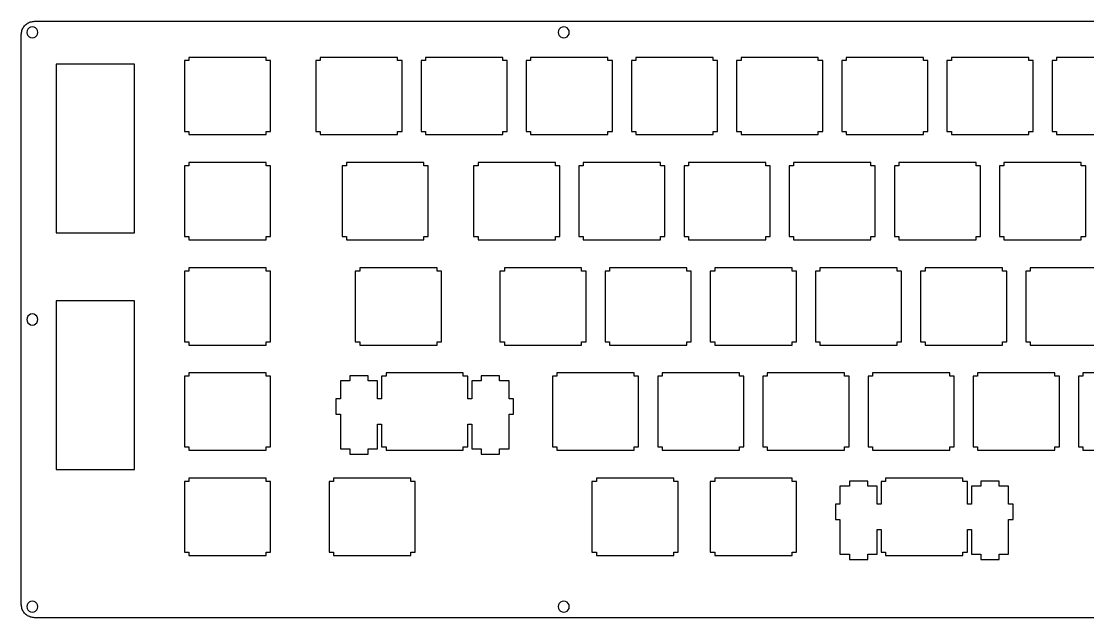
# Model space of a CAD drawing. Extents: x 0 to 389, y 0 to 108.
# Drawn here: x 0.1 to 193.2, y 0.2 to 108.2 of the extents above; entities that cross this region are included whole.
import ezdxf

# ---------------------------------------------------------------- set-up
doc = ezdxf.new("R2010")
doc.units = 0
doc.header["$MEASUREMENT"] = 0

msp = doc.modelspace()

# ---------------------------------------------------------------- linework, layer by layer
at = {"color": 0}
for p, q in [((1.93477, 108.142), (2.11942, 108.179)), ((2.11942, 108.179), (2.30684, 108.201)), ((2.30684, 108.201), (2.49563, 108.208)), ((2.49563, 108.208), (386.697, 108.208)), ((0.124024, 106.183), (0.16123, 106.368)), ((0.16123, 106.368), (0.212218, 106.55)), ((0.212218, 106.55), (0.276986, 106.726)), ((0.276986, 106.726), (0.356912, 106.897)), ((0.356912, 106.897), (0.447862, 107.061)), ((0.447862, 107.061), (0.55397, 107.218)), ((0.55397, 107.218), (0.671103, 107.366)), ((0.671103, 107.366), (0.797885, 107.505)), ((0.797885, 107.505), (0.937066, 107.632)), ((0.937066, 107.632), (1.08452, 107.749)), ((1.08452, 107.749), (1.24161, 107.855)), ((1.14377, 106.517), (1.09554, 106.207)), ((1.28571, 106.795), (1.14377, 106.517)), ((1.24161, 107.855), (1.4056, 107.946)), ((1.50757, 107.017), (1.28571, 106.795)), ((1.4056, 107.946), (1.57648, 108.026)), ((1.78594, 107.159), (1.50757, 107.017)), ((1.57648, 108.026), (1.75286, 108.09)), ((1.75286, 108.09), (1.93477, 108.142)), ((2.096, 107.207), (1.78594, 107.159)), ((2.40468, 107.159), (2.096, 107.207)), ((2.68304, 107.017), (2.40468, 107.159)), ((2.90491, 106.795), (2.68304, 107.017)), ((3.04684, 106.517), (2.90491, 106.795)), ((3.09507, 106.207), (3.04684, 106.517)), ((97.3942, 106.517), (97.3459, 106.207)), ((97.536, 106.795), (97.3942, 106.517)), ((97.7579, 107.017), (97.536, 106.795)), ((98.0362, 107.159), (97.7579, 107.017)), ((98.3449, 107.207), (98.0362, 107.159)), ((98.655, 107.159), (98.3449, 107.207)), ((98.9334, 107.017), (98.655, 107.159)), ((99.1538, 106.795), (98.9334, 107.017)), ((99.296, 106.517), (99.1538, 106.795)), ((99.3454, 106.207), (99.296, 106.517)), ((0.095085, 105.807), (0.101975, 105.996)), ((0.095085, 2.59485), (0.095085, 105.807)), ((0.101975, 105.996), (0.124024, 106.183)), ((1.09554, 106.207), (1.14377, 105.898)), ((1.14377, 105.898), (1.28571, 105.62)), ((1.28571, 105.62), (1.50757, 105.398)), ((1.50757, 105.398), (1.78594, 105.256)), ((1.78594, 105.256), (2.096, 105.208)), ((2.096, 105.208), (2.40468, 105.256)), ((2.40468, 105.256), (2.68304, 105.398)), ((2.68304, 105.398), (2.90491, 105.62)), ((2.90491, 105.62), (3.04684, 105.898)), ((3.04684, 105.898), (3.09507, 106.207)), ((97.3459, 106.207), (97.3942, 105.898)), ((97.3942, 105.898), (97.536, 105.62)), ((97.536, 105.62), (97.7579, 105.398)), ((97.7579, 105.398), (98.0362, 105.256)), ((98.0362, 105.256), (98.3449, 105.208)), ((98.3449, 105.208), (98.655, 105.256)), ((98.655, 105.256), (98.9334, 105.398)), ((98.9334, 105.398), (99.1538, 105.62)), ((99.1538, 105.62), (99.296, 105.898)), ((99.296, 105.898), (99.3454, 106.207)), ((30.4326, 101.083), (29.632, 101.083)), ((29.632, 101.083), (29.632, 88.2826)), ((30.4326, 101.683), (30.4326, 101.083)), ((44.432, 101.683), (30.4326, 101.683)), ((44.432, 101.083), (44.432, 101.683)), ((45.2328, 101.083), (44.432, 101.083)), ((45.2328, 88.2826), (45.2328, 101.083)), ((54.2452, 101.083), (53.4458, 101.083)), ((53.4458, 101.083), (53.4458, 88.2826)), ((54.2452, 101.683), (54.2452, 101.083)), ((68.2459, 101.683), (54.2452, 101.683)), ((68.2459, 101.083), (68.2459, 101.683)), ((69.0453, 101.083), (68.2459, 101.083)), ((69.0453, 88.2826), (69.0453, 101.083)), ((73.2952, 101.083), (72.4958, 101.083)), ((72.4958, 101.083), (72.4958, 88.2826)), ((73.2952, 101.683), (73.2952, 101.083)), ((87.2959, 101.683), (73.2952, 101.683)), ((87.2959, 101.083), (87.2959, 101.683)), ((88.0953, 101.083), (87.2959, 101.083)), ((88.0953, 88.2826), (88.0953, 101.083)), ((92.3452, 101.083), (91.5458, 101.083)), ((91.5458, 101.083), (91.5458, 88.2826)), ((92.3452, 101.683), (92.3452, 101.083)), ((106.346, 101.683), (92.3452, 101.683)), ((106.346, 101.083), (106.346, 101.683)), ((107.145, 101.083), (106.346, 101.083)), ((107.145, 88.2826), (107.145, 101.083)), ((111.395, 101.083), (110.596, 101.083)), ((110.596, 101.083), (110.596, 88.2826)), ((111.395, 101.683), (111.395, 101.083)), ((125.396, 101.683), (111.395, 101.683)), ((125.396, 101.083), (125.396, 101.683)), ((126.195, 101.083), (125.396, 101.083)), ((126.195, 88.2826), (126.195, 101.083)), ((130.445, 101.083), (129.644, 101.083)), ((129.644, 101.083), (129.644, 88.2826)), ((130.445, 101.683), (130.445, 101.083)), ((144.446, 101.683), (130.445, 101.683)), ((144.446, 101.083), (144.446, 101.683)), ((145.245, 101.083), (144.446, 101.083)), ((145.245, 88.2826), (145.245, 101.083)), ((149.495, 101.083), (148.696, 101.083)), ((148.696, 101.083), (148.696, 88.2826)), ((149.495, 101.683), (149.495, 101.083)), ((163.496, 101.683), (149.495, 101.683)), ((163.496, 101.083), (163.496, 101.683)), ((164.295, 101.083), (163.496, 101.083)), ((164.295, 88.2826), (164.295, 101.083)), ((168.545, 101.083), (167.746, 101.083)), ((167.746, 101.083), (167.746, 88.2826)), ((168.545, 101.683), (168.545, 101.083)), ((182.546, 101.683), (168.545, 101.683)), ((182.546, 101.083), (182.546, 101.683)), ((183.345, 101.083), (182.546, 101.083)), ((183.345, 88.2826), (183.345, 101.083)), ((187.595, 101.083), (186.796, 101.083)), ((186.796, 101.083), (186.796, 88.2826)), ((187.595, 101.683), (187.595, 101.083)), ((201.596, 101.683), (187.595, 101.683)), ((20.62012, 100.418967), (6.41942, 100.418967)), ((6.41942, 100.418967), (6.41942, 69.869567)), ((20.62012, 69.869567), (20.62012, 100.418967)), ((29.632, 88.2826), (30.4326, 88.2826)), ((30.4326, 88.2826), (30.4326, 87.6819)), ((30.4326, 87.6819), (44.432, 87.6819)), ((44.432, 87.6819), (44.432, 88.2826)), ((44.432, 88.2826), (45.2328, 88.2826)), ((53.4458, 88.2826), (54.2452, 88.2826)), ((54.2452, 88.2826), (54.2452, 87.6819)), ((54.2452, 87.6819), (68.2459, 87.6819)), ((68.2459, 87.6819), (68.2459, 88.2826)), ((68.2459, 88.2826), (69.0453, 88.2826)), ((72.4958, 88.2826), (73.2952, 88.2826)), ((73.2952, 88.2826), (73.2952, 87.6819)), ((73.2952, 87.6819), (87.2959, 87.6819)), ((87.2959, 87.6819), (87.2959, 88.2826)), ((87.2959, 88.2826), (88.0953, 88.2826)), ((91.5458, 88.2826), (92.3452, 88.2826)), ((92.3452, 88.2826), (92.3452, 87.6819)), ((92.3452, 87.6819), (106.346, 87.6819)), ((106.346, 87.6819), (106.346, 88.2826)), ((106.346, 88.2826), (107.145, 88.2826)), ((110.596, 88.2826), (111.395, 88.2826)), ((111.395, 88.2826), (111.395, 87.6819)), ((111.395, 87.6819), (125.396, 87.6819)), ((125.396, 87.6819), (125.396, 88.2826)), ((125.396, 88.2826), (126.195, 88.2826)), ((129.644, 88.2826), (130.445, 88.2826)), ((130.445, 88.2826), (130.445, 87.6819)), ((130.445, 87.6819), (144.446, 87.6819)), ((144.446, 87.6819), (144.446, 88.2826)), ((144.446, 88.2826), (145.245, 88.2826)), ((148.696, 88.2826), (149.495, 88.2826)), ((149.495, 88.2826), (149.495, 87.6819)), ((149.495, 87.6819), (163.496, 87.6819)), ((163.496, 87.6819), (163.496, 88.2826)), ((163.496, 88.2826), (164.295, 88.2826)), ((167.746, 88.2826), (168.545, 88.2826)), ((168.545, 88.2826), (168.545, 87.6819)), ((168.545, 87.6819), (182.546, 87.6819)), ((182.546, 87.6819), (182.546, 88.2826)), ((182.546, 88.2826), (183.345, 88.2826)), ((186.796, 88.2826), (187.595, 88.2826)), ((187.595, 88.2826), (187.595, 87.6819)), ((187.595, 87.6819), (201.596, 87.6819)), ((30.4326, 82.0332), (29.632, 82.0332)), ((29.632, 82.0332), (29.632, 69.2326)), ((30.4326, 82.6325), (30.4326, 82.0332)), ((44.432, 82.6325), (30.4326, 82.6325)), ((44.432, 82.0332), (44.432, 82.6325)), ((45.2328, 82.0332), (44.432, 82.0332)), ((45.2328, 69.2326), (45.2328, 82.0332)), ((59.0077, 82.0332), (58.2069, 82.0332)), ((58.2069, 82.0332), (58.2069, 69.2326)), ((59.0077, 82.6325), (59.0077, 82.0332)), ((73.007, 82.6325), (59.0077, 82.6325)), ((73.007, 82.0332), (73.007, 82.6325)), ((73.8078, 82.0332), (73.007, 82.0332)), ((73.8078, 69.2326), (73.8078, 82.0332)), ((82.8202, 82.0332), (82.0208, 82.0332)), ((82.0208, 82.0332), (82.0208, 69.2326)), ((82.8202, 82.6325), (82.8202, 82.0332)), ((96.8209, 82.6325), (82.8202, 82.6325)), ((96.8209, 82.0332), (96.8209, 82.6325)), ((97.6189, 82.0332), (96.8209, 82.0332)), ((97.6189, 69.2326), (97.6189, 82.0332)), ((101.87, 82.0332), (101.071, 82.0332)), ((101.071, 82.0332), (101.071, 69.2326)), ((101.87, 82.6325), (101.87, 82.0332)), ((115.87, 82.6325), (101.87, 82.6325)), ((115.87, 82.0332), (115.87, 82.6325)), ((116.669, 82.0332), (115.87, 82.0332)), ((116.669, 69.2326), (116.669, 82.0332)), ((120.92, 82.0332), (120.119, 82.0332)), ((120.119, 82.0332), (120.119, 69.2326)), ((120.92, 82.6325), (120.92, 82.0332)), ((134.921, 82.6325), (120.92, 82.6325)), ((134.921, 82.0332), (134.921, 82.6325)), ((135.72, 82.0332), (134.921, 82.0332)), ((135.72, 69.2326), (135.72, 82.0332)), ((139.97, 82.0332), (139.171, 82.0332)), ((139.171, 82.0332), (139.171, 69.2326)), ((139.97, 82.6325), (139.97, 82.0332)), ((153.971, 82.6325), (139.97, 82.6325)), ((153.971, 82.0332), (153.971, 82.6325)), ((154.77, 82.0332), (153.971, 82.0332)), ((154.77, 69.2326), (154.77, 82.0332)), ((159.02, 82.0332), (158.221, 82.0332)), ((158.221, 82.0332), (158.221, 69.2326)), ((159.02, 82.6325), (159.02, 82.0332)), ((173.021, 82.6325), (159.02, 82.6325)), ((173.021, 82.0332), (173.021, 82.6325)), ((173.82, 82.0332), (173.021, 82.0332)), ((173.82, 69.2326), (173.82, 82.0332)), ((178.07, 82.0332), (177.271, 82.0332)), ((177.271, 82.0332), (177.271, 69.2326)), ((178.07, 82.6325), (178.07, 82.0332)), ((192.071, 82.6325), (178.07, 82.6325)), ((192.071, 82.0332), (192.071, 82.6325)), ((192.87, 82.0332), (192.071, 82.0332)), ((192.87, 69.2326), (192.87, 82.0332)), ((6.41942, 69.869567), (20.62012, 69.869567)), ((29.632, 69.2326), (30.4326, 69.2326)), ((30.4326, 69.2326), (30.4326, 68.6333)), ((30.4326, 68.6333), (44.432, 68.6333)), ((44.432, 68.6333), (44.432, 69.2326)), ((44.432, 69.2326), (45.2328, 69.2326)), ((58.2069, 69.2326), (59.0077, 69.2326)), ((59.0077, 69.2326), (59.0077, 68.6333)), ((59.0077, 68.6333), (73.007, 68.6333)), ((73.007, 68.6333), (73.007, 69.2326)), ((73.007, 69.2326), (73.8078, 69.2326)), ((82.0208, 69.2326), (82.8202, 69.2326)), ((82.8202, 69.2326), (82.8202, 68.6333)), ((82.8202, 68.6333), (96.8209, 68.6333)), ((96.8209, 68.6333), (96.8209, 69.2326)), ((96.8209, 69.2326), (97.6189, 69.2326)), ((101.071, 69.2326), (101.87, 69.2326)), ((101.87, 69.2326), (101.87, 68.6333)), ((101.87, 68.6333), (115.87, 68.6333)), ((115.87, 68.6333), (115.87, 69.2326)), ((115.87, 69.2326), (116.669, 69.2326)), ((120.119, 69.2326), (120.92, 69.2326)), ((120.92, 69.2326), (120.92, 68.6333)), ((120.92, 68.6333), (134.921, 68.6333)), ((134.921, 68.6333), (134.921, 69.2326)), ((134.921, 69.2326), (135.72, 69.2326)), ((139.171, 69.2326), (139.97, 69.2326)), ((139.97, 69.2326), (139.97, 68.6333)), ((139.97, 68.6333), (153.971, 68.6333)), ((153.971, 68.6333), (153.971, 69.2326)), ((153.971, 69.2326), (154.77, 69.2326)), ((158.221, 69.2326), (159.02, 69.2326)), ((159.02, 69.2326), (159.02, 68.6333)), ((159.02, 68.6333), (173.021, 68.6333)), ((173.021, 68.6333), (173.021, 69.2326)), ((173.021, 69.2326), (173.82, 69.2326)), ((177.271, 69.2326), (178.07, 69.2326)), ((178.07, 69.2326), (178.07, 68.6333)), ((178.07, 68.6333), (192.071, 68.6333)), ((192.071, 68.6333), (192.071, 69.2326)), ((192.071, 69.2326), (192.87, 69.2326)), ((30.4326, 62.9818), (29.632, 62.9818)), ((29.632, 62.9818), (29.632, 50.1826)), ((30.4326, 63.5825), (30.4326, 62.9818)), ((44.432, 63.5825), (30.4326, 63.5825)), ((44.432, 62.9818), (44.432, 63.5825)), ((45.2328, 62.9818), (44.432, 62.9818)), ((45.2328, 50.1826), (45.2328, 62.9818)), ((61.389, 62.9818), (60.5868, 62.9818)), ((60.5868, 62.9818), (60.5868, 50.1826)), ((61.389, 63.5825), (61.389, 62.9818)), ((75.3883, 63.5825), (61.389, 63.5825)), ((75.3883, 62.9818), (75.3883, 63.5825)), ((76.1891, 62.9818), (75.3883, 62.9818)), ((76.1891, 50.1826), (76.1891, 62.9818)), ((87.5827, 62.9818), (86.7819, 62.9818)), ((86.7819, 62.9818), (86.7819, 50.1826)), ((87.5827, 63.5825), (87.5827, 62.9818)), ((101.582, 63.5825), (87.5827, 63.5825)), ((101.582, 62.9818), (101.582, 63.5825)), ((102.383, 62.9818), (101.582, 62.9818)), ((102.383, 50.1826), (102.383, 62.9818)), ((106.633, 62.9818), (105.832, 62.9818)), ((105.832, 62.9818), (105.832, 50.1826)), ((106.633, 63.5825), (106.633, 62.9818)), ((120.632, 63.5825), (106.633, 63.5825)), ((120.632, 62.9818), (120.632, 63.5825)), ((121.433, 62.9818), (120.632, 62.9818)), ((121.433, 50.1826), (121.433, 62.9818)), ((125.681, 62.9818), (124.882, 62.9818)), ((124.882, 62.9818), (124.882, 50.1826)), ((125.681, 63.5825), (125.681, 62.9818)), ((139.682, 63.5825), (125.681, 63.5825)), ((139.682, 62.9818), (139.682, 63.5825)), ((140.483, 62.9818), (139.682, 62.9818)), ((140.483, 50.1826), (140.483, 62.9818)), ((144.733, 62.9818), (143.932, 62.9818)), ((143.932, 62.9818), (143.932, 50.1826)), ((144.733, 63.5825), (144.733, 62.9818)), ((158.732, 63.5825), (144.733, 63.5825)), ((158.732, 62.9818), (158.732, 63.5825)), ((159.533, 62.9818), (158.732, 62.9818)), ((159.533, 50.1826), (159.533, 62.9818)), ((163.783, 62.9818), (162.982, 62.9818)), ((162.982, 62.9818), (162.982, 50.1826)), ((163.783, 63.5825), (163.783, 62.9818)), ((177.782, 63.5825), (163.783, 63.5825)), ((177.782, 62.9818), (177.782, 63.5825)), ((178.583, 62.9818), (177.782, 62.9818)), ((178.583, 50.1826), (178.583, 62.9818)), ((182.833, 62.9818), (182.032, 62.9818)), ((182.032, 62.9818), (182.032, 50.1826)), ((182.833, 63.5825), (182.833, 62.9818)), ((196.832, 63.5825), (182.833, 63.5825)), ((20.62012, 57.556367), (6.41942, 57.556367)), ((6.41942, 57.556367), (6.41942, 27.006967)), ((20.62012, 27.006967), (20.62012, 57.556367)), ((1.14377, 54.5098), (1.09554, 54.2011)), ((1.09554, 54.2011), (1.14377, 53.8925)), ((1.28571, 54.7896), (1.14377, 54.5098)), ((1.50757, 55.0101), (1.28571, 54.7896)), ((1.78594, 55.1519), (1.50757, 55.0101)), ((2.096, 55.2016), (1.78594, 55.1519)), ((2.40468, 55.1519), (2.096, 55.2016)), ((2.68304, 55.0101), (2.40468, 55.1519)), ((2.90491, 54.7896), (2.68304, 55.0101)), ((3.04684, 54.5098), (2.90491, 54.7896)), ((3.09507, 54.2011), (3.04684, 54.5098)), ((3.04684, 53.8925), (3.09507, 54.2011)), ((1.14377, 53.8925), (1.28571, 53.6141)), ((1.28571, 53.6141), (1.50757, 53.3922)), ((1.50757, 53.3922), (1.78594, 53.25)), ((1.78594, 53.25), (2.096, 53.2021)), ((2.096, 53.2021), (2.40468, 53.25)), ((2.40468, 53.25), (2.68304, 53.3922)), ((2.68304, 53.3922), (2.90491, 53.6141)), ((2.90491, 53.6141), (3.04684, 53.8925)), ((29.632, 50.1826), (30.4326, 50.1826)), ((30.4326, 50.1826), (30.4326, 49.5819)), ((30.4326, 49.5819), (44.432, 49.5819)), ((44.432, 49.5819), (44.432, 50.1826)), ((44.432, 50.1826), (45.2328, 50.1826)), ((60.5868, 50.1826), (61.389, 50.1826)), ((61.389, 50.1826), (61.389, 49.5819)), ((61.389, 49.5819), (75.3883, 49.5819)), ((75.3883, 49.5819), (75.3883, 50.1826)), ((75.3883, 50.1826), (76.1891, 50.1826)), ((86.7819, 50.1826), (87.5827, 50.1826)), ((87.5827, 50.1826), (87.5827, 49.5819)), ((87.5827, 49.5819), (101.582, 49.5819)), ((101.582, 49.5819), (101.582, 50.1826)), ((101.582, 50.1826), (102.383, 50.1826)), ((105.832, 50.1826), (106.633, 50.1826)), ((106.633, 50.1826), (106.633, 49.5819)), ((106.633, 49.5819), (120.632, 49.5819)), ((120.632, 49.5819), (120.632, 50.1826)), ((120.632, 50.1826), (121.433, 50.1826)), ((124.882, 50.1826), (125.681, 50.1826)), ((125.681, 50.1826), (125.681, 49.5819)), ((125.681, 49.5819), (139.682, 49.5819)), ((139.682, 49.5819), (139.682, 50.1826)), ((139.682, 50.1826), (140.483, 50.1826)), ((143.932, 50.1826), (144.733, 50.1826)), ((144.733, 50.1826), (144.733, 49.5819)), ((144.733, 49.5819), (158.732, 49.5819)), ((158.732, 49.5819), (158.732, 50.1826)), ((158.732, 50.1826), (159.533, 50.1826)), ((162.982, 50.1826), (163.783, 50.1826)), ((163.783, 50.1826), (163.783, 49.5819)), ((163.783, 49.5819), (177.782, 49.5819)), ((177.782, 49.5819), (177.782, 50.1826)), ((177.782, 50.1826), (178.583, 50.1826)), ((182.032, 50.1826), (182.833, 50.1826)), ((182.833, 50.1826), (182.833, 49.5819)), ((182.833, 49.5819), (196.832, 49.5819)), ((30.4326, 44.5326), (30.4326, 43.9318)), ((44.432, 44.5326), (30.4326, 44.5326)), ((44.432, 43.9318), (44.432, 44.5326)), ((66.1515, 44.5326), (66.1515, 43.9318)), ((80.1508, 44.5326), (66.1515, 44.5326)), ((80.1508, 43.9318), (80.1508, 44.5326)), ((97.1077, 44.5326), (97.1077, 43.9318)), ((111.107, 44.5326), (97.1077, 44.5326)), ((111.107, 43.9318), (111.107, 44.5326)), ((116.158, 44.5326), (116.158, 43.9318)), ((130.157, 44.5326), (116.158, 44.5326)), ((130.157, 43.9318), (130.157, 44.5326)), ((135.208, 44.5326), (135.208, 43.9318)), ((149.207, 44.5326), (135.208, 44.5326)), ((149.207, 43.9318), (149.207, 44.5326)), ((154.258, 44.5326), (154.258, 43.9318)), ((168.257, 44.5326), (154.258, 44.5326)), ((168.257, 43.9318), (168.257, 44.5326)), ((173.308, 44.5326), (173.308, 43.9318)), ((187.307, 44.5326), (173.308, 44.5326)), ((187.307, 43.9318), (187.307, 44.5326)), ((192.358, 44.5326), (192.358, 43.9318)), ((206.357, 44.5326), (192.358, 44.5326)), ((30.4326, 43.9318), (29.632, 43.9318)), ((29.632, 43.9318), (29.632, 31.1326)), ((45.2328, 43.9318), (44.432, 43.9318)), ((45.2328, 31.1326), (45.2328, 43.9318)), ((59.6015, 43.0622), (57.8764, 43.0622)), ((57.8764, 43.0622), (57.8764, 39.8321)), ((62.902, 43.9829), (59.6015, 43.9829)), ((59.6015, 43.9829), (59.6015, 43.0622)), ((62.902, 43.0622), (62.902, 43.9829)), ((64.6257, 43.0622), (62.902, 43.0622)), ((64.6257, 39.8321), (64.6257, 43.0622)), ((66.1515, 43.9318), (65.3521, 43.9318)), ((65.3521, 43.9318), (65.3521, 39.8321)), ((80.9516, 43.9318), (80.1508, 43.9318)), ((80.9516, 39.8321), (80.9516, 43.9318)), ((83.4016, 43.0622), (81.6762, 43.0622)), ((81.6762, 43.0622), (81.6762, 39.8321)), ((86.7022, 43.9829), (83.4016, 43.9829)), ((83.4016, 43.9829), (83.4016, 43.0622)), ((86.7022, 43.0622), (86.7022, 43.9829)), ((88.4259, 43.0622), (86.7022, 43.0622)), ((88.4259, 39.8321), (88.4259, 43.0622)), ((97.1077, 43.9318), (96.3069, 43.9318)), ((96.3069, 43.9318), (96.3069, 31.1326)), ((111.908, 43.9318), (111.107, 43.9318)), ((111.908, 31.1326), (111.908, 43.9318)), ((116.158, 43.9318), (115.357, 43.9318)), ((115.357, 43.9318), (115.357, 31.1326)), ((130.958, 43.9318), (130.157, 43.9318)), ((130.958, 31.1326), (130.958, 43.9318)), ((135.208, 43.9318), (134.407, 43.9318)), ((134.407, 43.9318), (134.407, 31.1326)), ((150.008, 43.9318), (149.207, 43.9318)), ((150.008, 31.1326), (150.008, 43.9318)), ((154.258, 43.9318), (153.457, 43.9318)), ((153.457, 43.9318), (153.457, 31.1326)), ((169.058, 43.9318), (168.257, 43.9318)), ((169.058, 31.1326), (169.058, 43.9318)), ((173.308, 43.9318), (172.507, 43.9318)), ((172.507, 43.9318), (172.507, 31.1326)), ((188.108, 43.9318), (187.307, 43.9318)), ((188.108, 31.1326), (188.108, 43.9318)), ((192.358, 43.9318), (191.557, 43.9318)), ((191.557, 43.9318), (191.557, 31.1326)), ((57.8764, 39.8321), (57.0523, 39.8321)), ((57.0523, 39.8321), (57.0523, 37.0321)), ((65.3521, 39.8321), (64.6257, 39.8321)), ((81.6762, 39.8321), (80.9516, 39.8321)), ((89.2514, 39.8321), (88.4259, 39.8321)), ((89.2514, 37.0321), (89.2514, 39.8321)), ((57.0523, 37.0321), (57.8764, 37.0321)), ((57.8764, 37.0321), (57.8764, 30.7619)), ((88.4259, 30.7619), (88.4259, 37.0321)), ((88.4259, 37.0321), (89.2514, 37.0321)), ((64.6257, 30.7619), (64.6257, 35.2323)), ((64.6257, 35.2323), (65.3521, 35.2323)), ((65.3521, 35.2323), (65.3521, 31.1326)), ((80.9516, 31.1326), (80.9516, 35.2323)), ((80.9516, 35.2323), (81.6762, 35.2323)), ((81.6762, 35.2323), (81.6762, 30.7619)), ((29.632, 31.1326), (30.4326, 31.1326)), ((30.4326, 31.1326), (30.4326, 30.5318)), ((44.432, 30.5318), (44.432, 31.1326)), ((44.432, 31.1326), (45.2328, 31.1326)), ((65.3521, 31.1326), (66.1515, 31.1326)), ((66.1515, 31.1326), (66.1515, 30.5318)), ((80.1508, 30.5318), (80.1508, 31.1326)), ((80.1508, 31.1326), (80.9516, 31.1326)), ((96.3069, 31.1326), (97.1077, 31.1326)), ((97.1077, 31.1326), (97.1077, 30.5318)), ((111.107, 30.5318), (111.107, 31.1326)), ((111.107, 31.1326), (111.908, 31.1326)), ((115.357, 31.1326), (116.158, 31.1326)), ((116.158, 31.1326), (116.158, 30.5318)), ((130.157, 30.5318), (130.157, 31.1326)), ((130.157, 31.1326), (130.958, 31.1326)), ((134.407, 31.1326), (135.208, 31.1326)), ((135.208, 31.1326), (135.208, 30.5318)), ((149.207, 30.5318), (149.207, 31.1326)), ((149.207, 31.1326), (150.008, 31.1326)), ((153.457, 31.1326), (154.258, 31.1326)), ((154.258, 31.1326), (154.258, 30.5318)), ((168.257, 30.5318), (168.257, 31.1326)), ((168.257, 31.1326), (169.058, 31.1326)), ((172.507, 31.1326), (173.308, 31.1326)), ((173.308, 31.1326), (173.308, 30.5318)), ((187.307, 30.5318), (187.307, 31.1326)), ((187.307, 31.1326), (188.108, 31.1326)), ((191.557, 31.1326), (192.358, 31.1326)), ((192.358, 31.1326), (192.358, 30.5318)), ((30.4326, 30.5318), (44.432, 30.5318)), ((57.8764, 30.7619), (59.6015, 30.7619)), ((59.6015, 30.7619), (59.6015, 29.7822)), ((59.6015, 29.7822), (62.902, 29.7822)), ((62.902, 29.7822), (62.902, 30.7619)), ((62.902, 30.7619), (64.6257, 30.7619)), ((66.1515, 30.5318), (80.1508, 30.5318)), ((81.6762, 30.7619), (83.4016, 30.7619)), ((83.4016, 30.7619), (83.4016, 29.7822)), ((83.4016, 29.7822), (86.7022, 29.7822)), ((86.7022, 29.7822), (86.7022, 30.7619)), ((86.7022, 30.7619), (88.4259, 30.7619)), ((97.1077, 30.5318), (111.107, 30.5318)), ((116.158, 30.5318), (130.157, 30.5318)), ((135.208, 30.5318), (149.207, 30.5318)), ((154.258, 30.5318), (168.257, 30.5318)), ((173.308, 30.5318), (187.307, 30.5318)), ((192.358, 30.5318), (206.357, 30.5318)), ((6.41942, 27.006967), (20.62012, 27.006967)), ((30.4326, 25.4827), (30.4326, 24.8819)), ((44.432, 25.4827), (30.4326, 25.4827)), ((44.432, 24.8819), (44.432, 25.4827)), ((56.6265, 25.4827), (56.6265, 24.8819)), ((70.6258, 25.4827), (56.6265, 25.4827)), ((70.6258, 24.8819), (70.6258, 25.4827)), ((104.251, 25.4827), (104.251, 24.8819)), ((118.251, 25.4827), (104.251, 25.4827)), ((118.251, 24.8819), (118.251, 25.4827)), ((125.681, 25.4827), (125.681, 24.8819)), ((139.682, 25.4827), (125.681, 25.4827)), ((139.682, 24.8819), (139.682, 25.4827)), ((156.639, 25.4827), (156.639, 24.8819)), ((170.638, 25.4827), (156.639, 25.4827)), ((170.638, 24.8819), (170.638, 25.4827)), ((30.4326, 24.8819), (29.632, 24.8819)), ((29.632, 24.8819), (29.632, 12.0826)), ((45.2328, 24.8819), (44.432, 24.8819)), ((45.2328, 12.0826), (45.2328, 24.8819)), ((56.6265, 24.8819), (55.8271, 24.8819)), ((55.8271, 24.8819), (55.8271, 12.0826)), ((71.4266, 24.8819), (70.6258, 24.8819)), ((71.4266, 12.0826), (71.4266, 24.8819)), ((104.251, 24.8819), (103.452, 24.8819)), ((103.452, 24.8819), (103.452, 12.0826)), ((119.052, 24.8819), (118.251, 24.8819)), ((119.052, 12.0826), (119.052, 24.8819)), ((125.681, 24.8819), (124.882, 24.8819)), ((124.882, 24.8819), (124.882, 12.0826)), ((140.483, 24.8819), (139.682, 24.8819)), ((140.483, 12.0826), (140.483, 24.8819)), ((150.089, 24.0123), (148.364, 24.0123)), ((148.364, 24.0123), (148.364, 20.7822)), ((153.388, 24.9329), (150.089, 24.9329)), ((150.089, 24.9329), (150.089, 24.0123)), ((153.388, 24.0123), (153.388, 24.9329)), ((155.113, 24.0123), (153.388, 24.0123)), ((155.113, 20.7822), (155.113, 24.0123)), ((156.639, 24.8819), (155.838, 24.8819)), ((155.838, 24.8819), (155.838, 20.7822)), ((171.439, 24.8819), (170.638, 24.8819)), ((171.439, 20.7822), (171.439, 24.8819)), ((173.889, 24.0123), (172.164, 24.0123)), ((172.164, 24.0123), (172.164, 20.7822)), ((177.188, 24.9329), (173.889, 24.9329)), ((173.889, 24.9329), (173.889, 24.0123)), ((177.188, 24.0123), (177.188, 24.9329)), ((178.913, 24.0123), (177.188, 24.0123)), ((178.913, 20.7822), (178.913, 24.0123)), ((148.364, 20.7822), (147.538, 20.7822)), ((147.538, 20.7822), (147.538, 17.982)), ((155.838, 20.7822), (155.113, 20.7822)), ((172.164, 20.7822), (171.439, 20.7822)), ((179.739, 20.7822), (178.913, 20.7822)), ((179.739, 17.982), (179.739, 20.7822)), ((147.538, 17.982), (148.364, 17.982)), ((148.364, 17.982), (148.364, 11.7119)), ((178.913, 11.7119), (178.913, 17.982)), ((178.913, 17.982), (179.739, 17.982)), ((155.113, 11.7119), (155.113, 16.1823)), ((155.113, 16.1823), (155.838, 16.1823)), ((155.838, 16.1823), (155.838, 12.0826)), ((171.439, 12.0826), (171.439, 16.1823)), ((171.439, 16.1823), (172.164, 16.1823)), ((172.164, 16.1823), (172.164, 11.7119)), ((29.632, 12.0826), (30.4326, 12.0826)), ((30.4326, 12.0826), (30.4326, 11.4818)), ((44.432, 11.4818), (44.432, 12.0826)), ((44.432, 12.0826), (45.2328, 12.0826)), ((55.8271, 12.0826), (56.6265, 12.0826)), ((56.6265, 12.0826), (56.6265, 11.4818)), ((70.6258, 11.4818), (70.6258, 12.0826)), ((70.6258, 12.0826), (71.4266, 12.0826)), ((103.452, 12.0826), (104.251, 12.0826)), ((104.251, 12.0826), (104.251, 11.4818)), ((118.251, 11.4818), (118.251, 12.0826)), ((118.251, 12.0826), (119.052, 12.0826)), ((124.882, 12.0826), (125.681, 12.0826)), ((125.681, 12.0826), (125.681, 11.4818)), ((139.682, 11.4818), (139.682, 12.0826)), ((139.682, 12.0826), (140.483, 12.0826)), ((148.364, 11.7119), (150.089, 11.7119)), ((150.089, 11.7119), (150.089, 10.7322)), ((153.388, 10.7322), (153.388, 11.7119)), ((153.388, 11.7119), (155.113, 11.7119)), ((155.838, 12.0826), (156.639, 12.0826)), ((156.639, 12.0826), (156.639, 11.4818)), ((170.638, 11.4818), (170.638, 12.0826)), ((170.638, 12.0826), (171.439, 12.0826)), ((172.164, 11.7119), (173.889, 11.7119)), ((173.889, 11.7119), (173.889, 10.7322)), ((177.188, 10.7322), (177.188, 11.7119)), ((177.188, 11.7119), (178.913, 11.7119)), ((30.4326, 11.4818), (44.432, 11.4818)), ((56.6265, 11.4818), (70.6258, 11.4818)), ((104.251, 11.4818), (118.251, 11.4818)), ((125.681, 11.4818), (139.682, 11.4818)), ((150.089, 10.7322), (153.388, 10.7322)), ((156.639, 11.4818), (170.638, 11.4818)), ((173.889, 10.7322), (177.188, 10.7322)), ((0.101975, 2.40605), (0.095085, 2.59485)), ((0.124024, 2.21864), (0.101975, 2.40605)), ((0.16123, 2.03399), (0.124024, 2.21864)), ((0.212218, 1.85208), (0.16123, 2.03399)), ((1.14377, 2.5039), (1.09554, 2.19384)), ((1.09554, 2.19384), (1.14377, 1.88516)), ((1.28571, 2.78226), (1.14377, 2.5039)), ((1.50757, 3.00275), (1.28571, 2.78226)), ((1.78594, 3.14468), (1.50757, 3.00275)), ((2.096, 3.19429), (1.78594, 3.14468)), ((2.40468, 3.14468), (2.096, 3.19429)), ((2.68304, 3.00275), (2.40468, 3.14468)), ((2.90491, 2.78226), (2.68304, 3.00275)), ((3.04684, 2.5039), (2.90491, 2.78226)), ((3.09507, 2.19384), (3.04684, 2.5039)), ((3.04684, 1.88516), (3.09507, 2.19384)), ((97.3942, 2.5039), (97.3459, 2.19384)), ((97.3459, 2.19384), (97.3942, 1.88516)), ((97.536, 2.78226), (97.3942, 2.5039)), ((97.7579, 3.00275), (97.536, 2.78226)), ((98.0362, 3.14468), (97.7579, 3.00275)), ((98.3449, 3.19429), (98.0362, 3.14468)), ((98.655, 3.14468), (98.3449, 3.19429)), ((98.9334, 3.00275), (98.655, 3.14468)), ((99.1538, 2.78226), (98.9334, 3.00275)), ((99.296, 2.5039), (99.1538, 2.78226)), ((99.3454, 2.19384), (99.296, 2.5039)), ((99.296, 1.88516), (99.3454, 2.19384)), ((0.276986, 1.67569), (0.212218, 1.85208)), ((0.356912, 1.50482), (0.276986, 1.67569)), ((0.447862, 1.34083), (0.356912, 1.50482)), ((0.55397, 1.18374), (0.447862, 1.34083)), ((0.671103, 1.03491), (0.55397, 1.18374)), ((0.797885, 0.897103), (0.671103, 1.03491)), ((0.937066, 0.768946), (0.797885, 0.897103)), ((1.08452, 0.651813), (0.937066, 0.768946)), ((1.24161, 0.54846), (1.08452, 0.651813)), ((1.14377, 1.88516), (1.28571, 1.60679)), ((1.4056, 0.456131), (1.24161, 0.54846)), ((1.28571, 1.60679), (1.50757, 1.38493)), ((1.57648, 0.377582), (1.4056, 0.456131)), ((1.50757, 1.38493), (1.78594, 1.24299)), ((1.75286, 0.311437), (1.57648, 0.377582)), ((1.93477, 0.260449), (1.75286, 0.311437)), ((1.78594, 1.24299), (2.096, 1.19476)), ((2.11942, 0.22462), (1.93477, 0.260449)), ((2.096, 1.19476), (2.40468, 1.24299)), ((2.30684, 0.201194), (2.11942, 0.22462)), ((2.49563, 0.194303), (2.30684, 0.201194)), ((2.40468, 1.24299), (2.68304, 1.38493)), ((386.697, 0.194303), (2.49563, 0.194303)), ((2.68304, 1.38493), (2.90491, 1.60679)), ((2.90491, 1.60679), (3.04684, 1.88516)), ((97.3942, 1.88516), (97.536, 1.60679)), ((97.536, 1.60679), (97.7579, 1.38493)), ((97.7579, 1.38493), (98.0362, 1.24299)), ((98.0362, 1.24299), (98.3449, 1.19476)), ((98.3449, 1.19476), (98.655, 1.24299)), ((98.655, 1.24299), (98.9334, 1.38493)), ((98.9334, 1.38493), (99.1538, 1.60679)), ((99.1538, 1.60679), (99.296, 1.88516))]:
    msp.add_line(p, q, dxfattribs=at)

doc.saveas('drawing.dxf')
